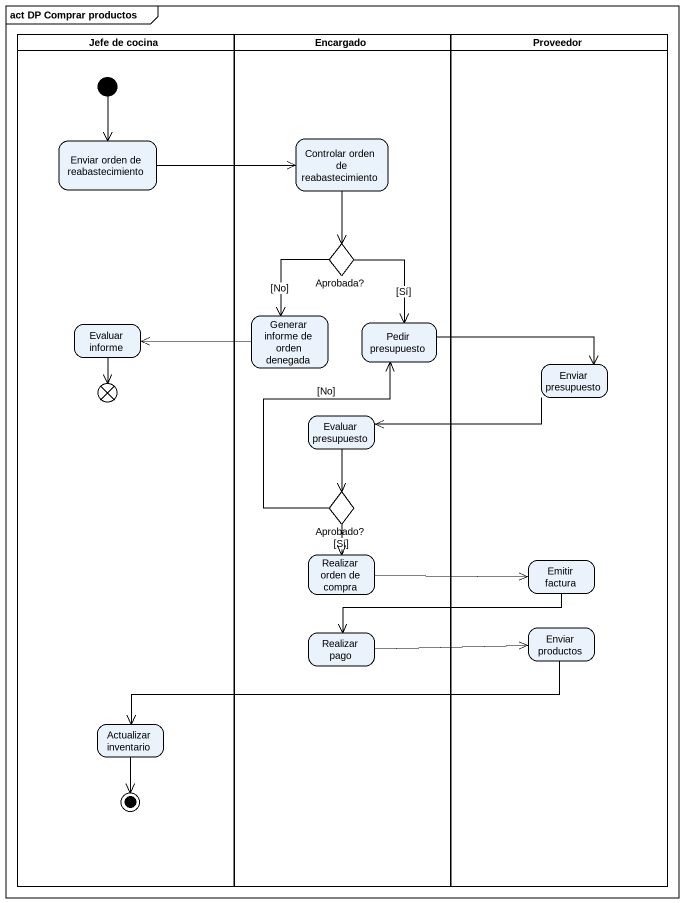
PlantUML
@startuml
mainframe act DP Comprar productos
hide empty description
state "Jefe de cocina" as Jefe_de_cocina <<partition>> {
  state "Enviar orden de reabastecimiento" as Enviar_orden_de
  state "Evaluar informe" as Evaluar_informe
  state flowfinal1 <<end>>
  state "Actualizar inventario" as Actualizar_inventario
  [*] --> Enviar_orden_de
  Actualizar_inventario --> [*]
}
state Encargado <<partition>> {
  state "Controlar orden de reabastecimiento" as Controlar_orden_de
  state "Aprobada?" as Aprobada <<choice>>
  state "Generar informe de orden denegada" as Generar_informe_de_orden
  state "Pedir presupuesto" as Pedir_presupuesto
  state "Evaluar presupuesto" as Evaluar_presupuesto
  state "Aprobado?" as Aprobado <<choice>>
  state "Realizar orden de compra" as Realizar_orden_de_compra
  state "Realizar pago" as Realizar_pago
}
state Proveedor <<partition>> {
  state "Enviar presupuesto" as Enviar_presupuesto
  state "Emitir factura" as Emitir_factura
  state "Enviar productos" as Enviar_productos
}
Enviar_orden_de -right-> Controlar_orden_de
Controlar_orden_de --> Aprobada
Aprobada --> Generar_informe_de_orden : [No]
Aprobada --> Pedir_presupuesto : [Sí]
Evaluar_informe --> flowfinal1
Generar_informe_de_orden -left-> Evaluar_informe
Pedir_presupuesto -right-> Enviar_presupuesto
Enviar_presupuesto -left-> Evaluar_presupuesto
Evaluar_presupuesto --> Aprobado
Aprobado -up-> Pedir_presupuesto : [No]
Aprobado --> Realizar_orden_de_compra : [Sí]
Realizar_orden_de_compra -right-> Emitir_factura
Emitir_factura -left-> Realizar_pago
Realizar_pago -right-> Enviar_productos
Enviar_productos -left-> Actualizar_inventario
@enduml
